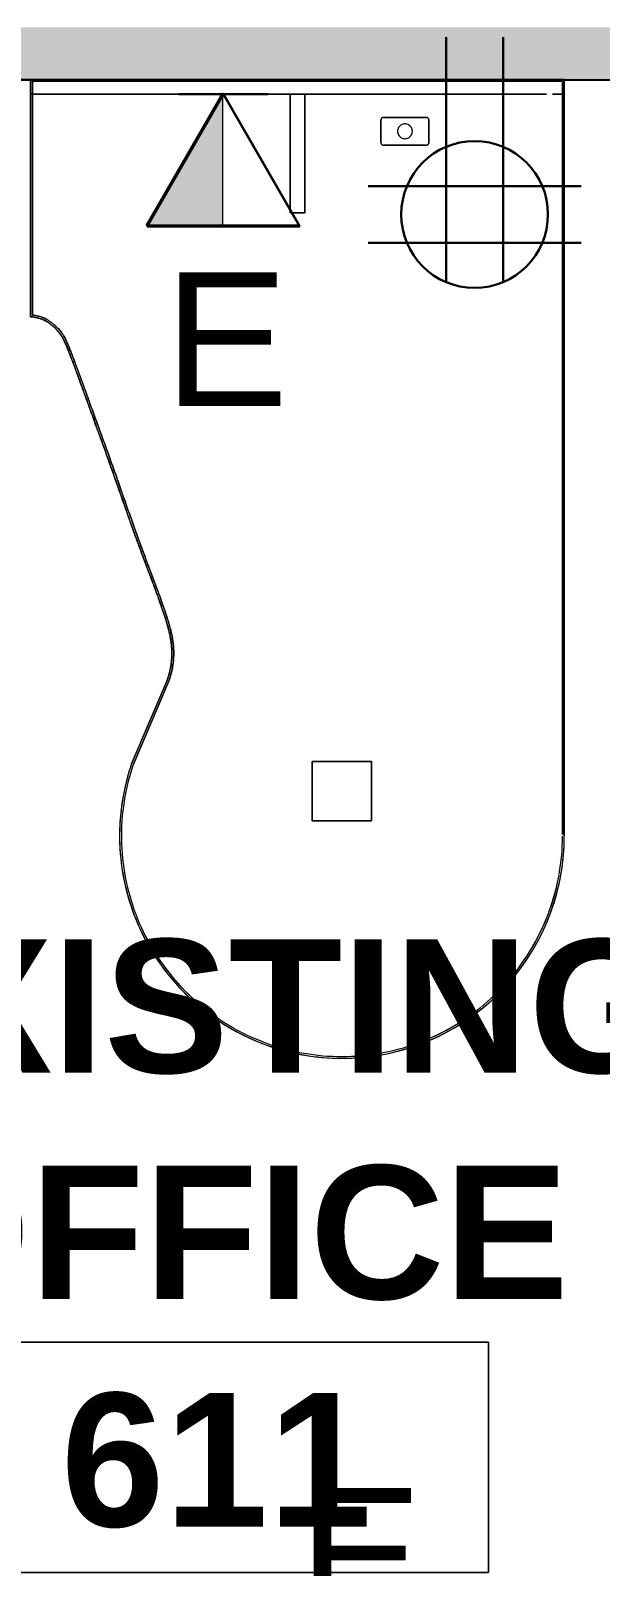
# Model space of a CAD drawing. Header units: inches. Extents: x 385 to 2249, y -1773 to -36.
# Drawn here: x 468.2 to 506.6, y -556.9 to -453.4 of the extents above; entities that cross this region are included whole.
import ezdxf

# ---------------------------------------------------------------- set-up
doc = ezdxf.new("R2010")
doc.units = ezdxf.units.IN
doc.header["$MEASUREMENT"] = 0
for name, color, linetype, lineweight in [('A-ANNO-NOTE', 131, 'Continuous', 30), ('A-AREA-IDEN', 2, 'Continuous', 9), ('A-DETL-THIN', 151, 'Continuous', 9), ('A-WALL-PATT', 111, 'Continuous', 13), ('I-FURN', 30, 'Continuous', 9), ('I-FURN-PNLS', 30, 'Continuous', 9), ('I-WALL', 2, 'Continuous', 13)]:
    doc.layers.add(name, color=color, linetype=linetype, lineweight=lineweight)
doc.styles.add('Swis721 Lt BT', font='swissl.ttf', dxfattribs={"height": 9})
doc.styles.add('Swis721 Lt BT_B', font='', dxfattribs={"height": 9})
doc.styles.get('Swis721 Lt BT_B').set_extended_font_data('Swis721 Lt BT', bold=True)

# ---------------------------------------------------------------- blocks, each defined once
blk = doc.blocks.new('Zira Wksta 11 - Type 2-5323181-Level 6 POWER _ SIGNAL')
at = {"layer": 'I-FURN'}
for p, q in [((-46, 17), (-50, 17)), ((-50, 17), (-50, 13)), ((-50, 13), (-50, 17)), ((-50, 17), (-46, 17)), ((-46, 13), (-46, 17)), ((-46, 17), (-46, 13)), ((-49.98, 13), (-46, 13)), ((-46, 13), (-49.98, 13)), ((-4.44, 12.19), (-4.44, 9.31)), ((-4.44, 9.31), (-4.44, 12.19)), ((-2.75, 12.38), (-4.25, 12.38)), ((-4.25, 12.38), (-2.75, 12.38)), ((-2.56, 9.31), (-2.56, 12.19)), ((-2.56, 12.19), (-2.56, 9.31)), ((-4.25, 9.13), (-2.75, 9.13)), ((-2.75, 9.13), (-4.25, 9.13))]:
    blk.add_line(p, q, dxfattribs=at)
for centre, radius, start, end in [((-4.25, 12.19), 0.188, 90, 180), ((-4.25, 12.19), 0.188, 165, 180), ((-4.25, 12.19), 0.188, 150, 165), ((-4.25, 12.19), 0.187, 135, 150), ((-4.25, 12.19), 0.187, 120, 135), ((-4.25, 12.19), 0.188, 105, 120), ((-4.25, 12.19), 0.187, 90, 105), ((-2.75, 12.19), 0.187, 0, 90), ((-2.75, 12.19), 0.187, 15, 90), ((-2.75, 12.19), 0.188, 0, 15), ((-3.5, 10.75), 0.5, 90, 270), ((-3.5, 10.75), 0.5, 150, 180), ((-3.5, 10.75), 0.5, 180, 195), ((-3.5, 10.75), 0.5, 195, 210), ((-3.5, 10.75), 0.5, 120, 150), ((-3.5, 10.75), 0.5, 210, 225), ((-3.5, 10.75), 0.5, 225, 240), ((-3.5, 10.75), 0.5, 105, 120), ((-3.5, 10.75), 0.5, 90, 105), ((-3.5, 10.75), 0.5, 270, 90), ((-3.5, 10.75), 0.5, 75, 90), ((-3.5, 10.75), 0.5, 60, 75), ((-3.5, 10.75), 0.5, 45, 60), ((-3.5, 10.75), 0.5, 300, 315), ((-3.5, 10.75), 0.5, 30, 45), ((-3.5, 10.75), 0.5, 315, 330), ((-3.5, 10.75), 0.5, 15, 30), ((-3.5, 10.75), 0.5, 330, 345), ((-3.5, 10.75), 0.5, 360, 15), ((-3.5, 10.75), 0.5, 345, 360), ((-3.5, 10.75), 0.5, 240, 255), ((-3.5, 10.75), 0.5, 255, 270), ((-3.5, 10.75), 0.5, 270, 300), ((-4.25, 9.31), 0.188, 180, 270), ((-4.25, 9.31), 0.187, 180, 195), ((-4.25, 9.31), 0.188, 195, 270), ((-2.75, 9.31), 0.187, 270, 0), ((-2.75, 9.31), 0.188, 270, 330), ((-2.75, 9.31), 0.188, 330, 345), ((-2.75, 9.31), 0.187, 345, 0)]:
    blk.add_arc(centre, radius, start, end, dxfattribs=at)
at = {"layer": 'I-FURN-PNLS'}
for p, q in [((0, 36), (0, 72)), ((0, 72), (0, 36)), ((0, 72), (0, 36)), ((0, 59.2), (0, 36)), ((0, 36), (0, 59.2)), ((0, 36), (-16, 36)), ((-16, 36), (0, 36)), ((0, 36), (-16, 36)), ((0, 36), (-16, 36)), ((0, 36), (-16, 36)), ((-16, 36), (0, 36)), ((-0.12, 35.87), (-15.89, 35.87)), ((-15.89, 35.87), (-0.12, 35.87)), ((-15, 36), (0, 36)), ((-1, 36), (-15, 36)), ((0, 36), (-1, 36)), ((0, 36), (-1, 36)), ((-1, 36), (-1, 35.95)), ((-1, 35.95), (-1, 36)), ((-1, 36), (0, 36)), ((-1, 35.88), (-1, 1.19)), ((-1, 18.5), (-1, 35.88)), ((-0.12, 0.24), (-0.12, 35.87)), ((-0.12, 35.87), (-0.12, 0.24)), ((0, 0), (0, 36)), ((0, 36), (0, 0)), ((0, 0), (0, 36)), ((0, 36), (0, 0)), ((-40.62, 26.69), (-46.16, 29.06)), ((-46.16, 29.06), (-40.62, 26.69)), ((-40.57, 26.81), (-46.14, 29.19)), ((-40.57, 26.81), (-46.14, 29.19)), ((-46.14, 29.19), (-40.57, 26.81)), ((-29.12, 29.53), (-29.12, 29.53)), ((-1, 18.5), (-9, 18.5)), ((-9, 18.5), (-9, 17.5)), ((-9, 17.5), (-9, 18.5)), ((-9, 18.5), (-1, 18.5)), ((-1, 17.5), (-1, 18.5)), ((-1, 18.5), (-1, 17.5)), ((-1, 17.5), (-1, 18.5)), ((-9, 17.5), (-1, 17.5)), ((-1, 17.5), (-9, 17.5)), ((-1, 1.19), (-1, 17.5)), ((-51, 0), (0, 0)), ((-51, 0), (0, 0)), ((0, 0), (-51, 0)), ((-50.92, 0.12), (-0.16, 0.12)), ((-0.16, 0.12), (-50.92, 0.12)), ((-1, 0.8), (-1, 0.12)), ((-1, 0.12), (-1, 0.8)), ((-1, 0.12), (-1, 0)), ((-1, 0), (-1, 0.12)), ((-1, 0), (0, 0)), ((0, 0), (-1, 0)), ((-0.12, 0.12), (-0.12, 0.24)), ((-0.12, 0.24), (-0.12, 0.12))]:
    blk.add_line(p, q, dxfattribs=at)
for radius, start, end in [(15, 71.1013, 180), (15, 71.1013, 180), (15, 110.7008, 120.6007), (15, 100.801, 110.7008), (14.88, 100.8469, 110.7123), (14.88, 100.8469, 110.7123), (15, 90.9011, 100.801), (14.88, 90.9158, 100.8141), (14.88, 90.9158, 100.8141), (15, 81.0012, 90.9011), (14.88, 81.0176, 90.9048), (14.88, 81.0176, 90.9048), (14.88, 71.1193, 80.9627), (14.88, 71.1193, 80.9627), (15, 71.1013, 81.0012), (14.88, 110.8366, 120.6105), (14.88, 110.8366, 120.6105), (15, 120.6007, 130.5006), (14.88, 120.8388, 130.7974), (14.88, 120.8388, 130.5088), (15, 130.5006, 140.4005), (14.88, 130.8643, 140.8412), (14.88, 130.8643, 140.407), (14.88, 130.5088, 130.7974), (15, 140.4005, 170.1001), (14.88, 140.9337, 150.3053), (14.88, 140.9337, 150.3053), (14.88, 140.407, 140.8412), (14.88, 151.0934, 160.2035), (14.88, 151.0934, 160.2035), (14.88, 150.3053, 150.9467), (14.88, 150.3053, 150.9467), (14.88, 160.2035, 170.1018), (14.88, 160.2035, 170.1018), (15, 170.1001, 180), (14.88, 170.1018, 180), (14.88, 170.1018, 180), (15, 180, 270), (15, 180, 190), (15, 180, 190), (14.88, 180, 200), (14.88, 180, 200), (15, 190, 200), (15, 190, 210), (15, 200, 210), (14.88, 200, 219.0074), (14.88, 200, 210), (15, 210, 220), (15, 210, 220), (14.88, 210, 219.0074), (14.88, 219.2051, 220), (14.88, 219.2051, 220), (15, 220, 230), (15, 220, 230), (14.88, 220, 229.3523), (14.88, 220, 229.3523), (14.88, 229.4656, 239.5584), (14.88, 229.4656, 239.5584), (15, 230, 250), (15, 230, 250), (14.88, 239.6354, 249.7026), (14.88, 239.6354, 240), (14.88, 240, 249.7026), (14.88, 249.7614, 259.815), (14.88, 249.7614, 250), (15, 250, 260), (15, 250, 260), (14.88, 250, 259.815), (15, 260, 270), (15, 260, 270), (14.88, 260, 269.9102), (14.88, 260, 269.9102)]:
    blk.add_arc((-51, 15), radius, start, end, dxfattribs=at)
for points, knots in [([(-16, 36), (-16.01, 35.85), (-16.05, 35.63), (-16.11, 35.4), (-16.15, 35.28), (-16.19, 35.19), (-16.23, 35.1), (-16.29, 34.98), (-16.37, 34.85), (-16.46, 34.72), (-16.52, 34.64), (-16.56, 34.59), (-16.59, 34.55), (-16.63, 34.5), (-16.7, 34.42), (-16.79, 34.32), (-16.88, 34.24), (-16.95, 34.18), (-17, 34.13), (-17.05, 34.09), (-17.12, 34.03), (-17.21, 33.97), (-17.31, 33.9), (-17.4, 33.85), (-17.47, 33.81), (-17.55, 33.77), (-17.64, 33.73), (-17.75, 33.68), (-17.87, 33.62), (-17.99, 33.57), (-18.11, 33.52), (-18.23, 33.48), (-18.49, 33.38), (-18.9, 33.22), (-19.48, 33), (-20.1, 32.77), (-20.76, 32.53), (-21.44, 32.28), (-22.14, 32.03), (-22.85, 31.77), (-23.58, 31.5), (-24.31, 31.24), (-25.3, 30.88), (-26.29, 30.53), (-27.26, 30.18), (-27.98, 29.93), (-28.69, 29.68), (-29.38, 29.44), (-30.06, 29.2), (-30.72, 28.96), (-31.37, 28.72), (-31.99, 28.49), (-32.6, 28.27), (-33.2, 28.04), (-33.81, 27.81), (-34.44, 27.57), (-35, 27.37), (-35.48, 27.2), (-35.79, 27.1), (-36.04, 27.01), (-36.24, 26.94), (-36.44, 26.88), (-36.65, 26.82), (-36.85, 26.76), (-37.07, 26.7), (-37.29, 26.64), (-37.51, 26.59), (-37.74, 26.55), (-37.97, 26.52), (-38.21, 26.49), (-38.45, 26.48), (-38.7, 26.47), (-39.04, 26.48), (-39.47, 26.52), (-40.01, 26.63), (-40.38, 26.74), (-40.57, 26.81)], [0, 0, 0, 0, 0.013514, 0.02027, 0.023649, 0.027027, 0.030405, 0.033784, 0.040541, 0.047297, 0.050676, 0.052365, 0.054054, 0.057432, 0.060811, 0.067568, 0.074324, 0.077703, 0.081081, 0.084459, 0.087838, 0.094595, 0.101351, 0.108108, 0.111486, 0.114865, 0.121622, 0.128378, 0.135135, 0.141892, 0.148649, 0.155405, 0.162162, 0.189189, 0.216216, 0.243243, 0.27027, 0.297297, 0.324324, 0.351351, 0.378378, 0.405405, 0.432432, 0.486486, 0.513514, 0.540541, 0.567568, 0.594595, 0.621622, 0.648649, 0.675676, 0.702703, 0.72973, 0.756757, 0.783784, 0.810811, 0.837838, 0.851351, 0.864865, 0.871622, 0.878378, 0.885135, 0.891892, 0.898649, 0.905405, 0.912162, 0.918919, 0.925676, 0.932432, 0.939189, 0.945946, 0.952703, 0.959459, 0.972973, 0.986486, 1, 1, 1, 1]), ([(-16.68, 34.44), (-16.67, 34.45), (-16.65, 34.48), (-16.61, 34.53), (-16.57, 34.58), (-16.54, 34.62), (-16.5, 34.67), (-16.44, 34.75), (-16.36, 34.87), (-16.27, 35.01), (-16.22, 35.12), (-16.18, 35.21), (-16.15, 35.3), (-16.11, 35.42), (-16.05, 35.64), (-16.01, 35.85), (-16, 36)], [-0.06054761, -0.06054761, -0.06054761, -0.06054761, -0.05921053, -0.05592105, -0.05263158, -0.05098684, -0.04934211, -0.04605263, -0.03947368, -0.03289474, -0.02960526, -0.02631579, -0.02302632, -0.01973684, -0.01315789, 0, 0, 0, 0]), ([(-16.2, 35.17), (-16.19, 35.17), (-16.18, 35.21), (-16.14, 35.32), (-16.06, 35.58), (-16.02, 35.83), (-16, 36)], [-0.02784085, -0.02784085, -0.02784085, -0.02784085, -0.02734644, -0.02343981, -0.01562654, 0, 0, 0, 0]), ([(-16.09, 35.11), (-16.08, 35.11), (-16.06, 35.16), (-16.02, 35.28), (-15.94, 35.52), (-15.91, 35.74), (-15.89, 35.88)], [-0.02817516, -0.02817516, -0.02817516, -0.02817516, -0.02734644, -0.02343981, -0.01562654, -0.00333187, -0.00333187, -0.00333187, -0.00333187]), ([(-15.89, 35.87), (-15.9, 35.74), (-15.94, 35.52), (-16.02, 35.28), (-16.06, 35.16), (-16.08, 35.11), (-16.09, 35.11)], [0.00332304, 0.00332304, 0.00332304, 0.00332304, 0.01562654, 0.02343981, 0.02734644, 0.02817516, 0.02817516, 0.02817516, 0.02817516]), ([(-17.69, 33.7), (-17.65, 33.72), (-17.56, 33.76), (-17.44, 33.82), (-17.32, 33.9), (-17.19, 33.98), (-17.09, 34.05), (-17.01, 34.12), (-16.93, 34.19), (-16.84, 34.27), (-16.77, 34.34), (-16.74, 34.38)], [-0.12456702, -0.12456702, -0.12456702, -0.12456702, -0.11719904, -0.10938577, -0.1015725, -0.09375923, -0.08594596, -0.08203933, -0.07813269, -0.07031942, -0.06436475, -0.06436475, -0.06436475, -0.06436475]), ([(-17.69, 33.7), (-17.65, 33.72), (-17.58, 33.75), (-17.5, 33.8), (-17.43, 33.83), (-17.36, 33.87), (-17.27, 33.93), (-17.17, 34), (-17.08, 34.06), (-17.02, 34.11), (-16.95, 34.17), (-16.86, 34.25), (-16.79, 34.33), (-16.75, 34.37), (-16.74, 34.38)], [-0.12456461, -0.12456461, -0.12456461, -0.12456461, -0.11842105, -0.11184211, -0.10855263, -0.10526316, -0.09868421, -0.09210526, -0.08552632, -0.08223684, -0.07894737, -0.07236842, -0.06578947, -0.06434993, -0.06434993, -0.06434993, -0.06434993]), ([(-16.19, 34.9), (-16.21, 34.87), (-16.27, 34.78), (-16.35, 34.66), (-16.43, 34.55), (-16.49, 34.47), (-16.56, 34.39), (-16.64, 34.3), (-16.74, 34.19), (-16.85, 34.09), (-16.93, 34.02), (-17.02, 33.95), (-17.11, 33.88), (-17.19, 33.83), (-17.22, 33.81)], [0.03584002, 0.03584002, 0.03584002, 0.03584002, 0.03906635, 0.04687962, 0.05078625, 0.05469289, 0.05859952, 0.06250615, 0.07031942, 0.07813269, 0.08203933, 0.08594596, 0.09375923, 0.09993766, 0.09993766, 0.09993766, 0.09993766]), ([(-17.22, 33.81), (-17.19, 33.83), (-17.11, 33.88), (-17.02, 33.95), (-16.93, 34.02), (-16.85, 34.09), (-16.76, 34.18), (-16.69, 34.24), (-16.67, 34.27)], [-0.09993766, -0.09993766, -0.09993766, -0.09993766, -0.09375923, -0.08594596, -0.08203933, -0.07813269, -0.07031942, -0.0656215, -0.0656215, -0.0656215, -0.0656215]), ([(-16.68, 34.44), (-16.65, 34.48), (-16.6, 34.54), (-16.53, 34.63), (-16.45, 34.74), (-16.36, 34.86), (-16.3, 34.96), (-16.28, 35)], [-0.06048085, -0.06048085, -0.06048085, -0.06048085, -0.05469289, -0.05078625, -0.04687962, -0.03906635, -0.03436187, -0.03436187, -0.03436187, -0.03436187]), ([(-16.67, 34.27), (-16.65, 34.29), (-16.61, 34.33), (-16.56, 34.39), (-16.49, 34.47), (-16.43, 34.55), (-16.35, 34.66), (-16.27, 34.78), (-16.21, 34.87), (-16.19, 34.9)], [-0.0656215, -0.0656215, -0.0656215, -0.0656215, -0.06250615, -0.05859952, -0.05469289, -0.05078625, -0.04687962, -0.03906635, -0.03584002, -0.03584002, -0.03584002, -0.03584002]), ([(-16.09, 35.11), (-16.1, 35.08), (-16.13, 35.01), (-16.17, 34.94), (-16.19, 34.9)], [0.028175164, 0.028175164, 0.028175164, 0.028175164, 0.031253077, 0.035840023, 0.035840023, 0.035840023, 0.035840023]), ([(-16.19, 34.9), (-16.17, 34.94), (-16.13, 35.01), (-16.1, 35.08), (-16.09, 35.11)], [-0.035840023, -0.035840023, -0.035840023, -0.035840023, -0.031253077, -0.028175164, -0.028175164, -0.028175164, -0.028175164]), ([(-17.25, 33.79), (-17.29, 33.77), (-17.38, 33.71), (-17.51, 33.65), (-17.62, 33.6), (-17.71, 33.56), (-17.8, 33.52), (-17.92, 33.47), (-18.06, 33.41), (-18.25, 33.33), (-18.5, 33.24), (-18.93, 33.07), (-19.49, 32.86), (-20.22, 32.59), (-20.99, 32.31), (-21.53, 32.11), (-21.82, 32.01), (-21.83, 32)], [0.101749, 0.101749, 0.101749, 0.101749, 0.1093858, 0.117199, 0.1250123, 0.1289189, 0.1328256, 0.1406388, 0.1484521, 0.1562654, 0.1718919, 0.1875185, 0.2187715, 0.2500246, 0.2812777, 0.3125308, 0.3142903, 0.3142903, 0.3142903, 0.3142903]), ([(-21.83, 32.14), (-21.63, 32.21), (-21.21, 32.36), (-20.58, 32.59), (-19.95, 32.82), (-19.35, 33.04), (-18.89, 33.22), (-18.54, 33.35), (-18.39, 33.42), (-18.32, 33.44)], [-0.3125, -0.3125, -0.3125, -0.3125, -0.2894737, -0.2631579, -0.2368421, -0.2105263, -0.1842105, -0.1710526, -0.1597861, -0.1597861, -0.1597861, -0.1597861]), ([(-19.42, 33.02), (-19.23, 33.09), (-19.05, 33.16), (-18.87, 33.23), (-18.87, 33.23)], [-0.21342503, -0.21342503, -0.21342503, -0.21342503, -0.18751846, -0.1875, -0.1875, -0.1875, -0.1875]), ([(-18.88, 33.09), (-18.86, 33.1), (-18.73, 33.15), (-18.5, 33.24), (-18.25, 33.33), (-18.06, 33.41), (-17.92, 33.47), (-17.8, 33.52), (-17.73, 33.55), (-17.7, 33.56), (-17.69, 33.56)], [-0.19021843, -0.19021843, -0.19021843, -0.19021843, -0.18751846, -0.17189192, -0.15626539, -0.14845212, -0.14063885, -0.13282558, -0.12891894, -0.12791997, -0.12791997, -0.12791997, -0.12791997]), ([(-18.86, 33.23), (-18.76, 33.27), (-18.57, 33.34), (-18.4, 33.41), (-18.32, 33.44)], [-0.18737705, -0.18737705, -0.18737705, -0.18737705, -0.17189192, -0.16020038, -0.16020038, -0.16020038, -0.16020038]), ([(-18.3, 33.45), (-18.28, 33.46), (-18.22, 33.48), (-18.1, 33.53), (-17.96, 33.58), (-17.85, 33.63), (-17.76, 33.67), (-17.72, 33.69), (-17.7, 33.7)], [-0.15881843, -0.15881843, -0.15881843, -0.15881843, -0.15626539, -0.14845212, -0.14063885, -0.13282558, -0.12891894, -0.12501504, -0.12501504, -0.12501504, -0.12501504]), ([(-18.3, 33.45), (-18.29, 33.45), (-18.24, 33.47), (-18.16, 33.51), (-18.04, 33.55), (-17.94, 33.59), (-17.86, 33.63), (-17.81, 33.65), (-17.75, 33.68), (-17.71, 33.69), (-17.7, 33.7)], [-0.1588822, -0.1588822, -0.1588822, -0.1588822, -0.15789474, -0.15131579, -0.14473684, -0.13815789, -0.13486842, -0.13157895, -0.12828947, -0.125, -0.125, -0.125, -0.125]), ([(-17.69, 33.56), (-17.68, 33.57), (-17.62, 33.6), (-17.51, 33.65), (-17.38, 33.71), (-17.29, 33.77), (-17.25, 33.79)], [-0.12791997, -0.12791997, -0.12791997, -0.12791997, -0.12501231, -0.11719904, -0.10938577, -0.10174895, -0.10174895, -0.10174895, -0.10174895]), ([(-24.3, 31.24), (-24.21, 31.27), (-23.88, 31.39), (-23.31, 31.6), (-22.6, 31.86), (-22.13, 32.03), (-21.88, 32.12), (-21.86, 32.13)], [-0.404865, -0.404865, -0.404865, -0.404865, -0.39473684, -0.36842105, -0.34210526, -0.31578947, -0.31375596, -0.31375596, -0.31375596, -0.31375596]), ([(-21.83, 32), (-21.82, 32.01), (-21.53, 32.11), (-21.01, 32.3), (-20.52, 32.48), (-20.29, 32.57)], [-0.3142903, -0.3142903, -0.3142903, -0.3142903, -0.31253077, -0.28127769, -0.2525169, -0.2525169, -0.2525169, -0.2525169]), ([(-20.29, 32.57), (-20.27, 32.57), (-20, 32.67), (-19.51, 32.85), (-19.08, 33.02), (-18.88, 33.09)], [-0.2525169, -0.2525169, -0.2525169, -0.2525169, -0.25002462, -0.21877154, -0.19021843, -0.19021843, -0.19021843, -0.19021843]), ([(-20.27, 32.71), (-20.02, 32.8), (-19.74, 32.9), (-19.46, 33), (-19.42, 33.02)], [-0.25, -0.25, -0.25, -0.25, -0.21877154, -0.21342503, -0.21342503, -0.21342503, -0.21342503]), ([(-23.5, 31.4), (-24.05, 31.2), (-24.62, 30.99), (-25.18, 30.79), (-25.2, 30.78)], [0.37711383, 0.37711383, 0.37711383, 0.37711383, 0.43754308, 0.43941229, 0.43941229, 0.43941229, 0.43941229]), ([(-25.2, 30.78), (-25.18, 30.79), (-24.62, 30.99), (-24.05, 31.2), (-23.5, 31.4)], [-0.43941229, -0.43941229, -0.43941229, -0.43941229, -0.43754308, -0.37711383, -0.37711383, -0.37711383, -0.37711383]), ([(-25.19, 30.92), (-25.04, 30.97), (-24.74, 31.08), (-24.45, 31.19), (-24.3, 31.24)], [-0.4375, -0.4375, -0.4375, -0.4375, -0.42105263, -0.404865, -0.404865, -0.404865, -0.404865]), ([(-24.3, 31.24), (-24.03, 31.34), (-23.76, 31.44), (-23.49, 31.54), (-23.49, 31.54)], [-0.40477498, -0.40477498, -0.40477498, -0.40477498, -0.37503693, -0.375, -0.375, -0.375, -0.375]), ([(-21.85, 32), (-22.37, 31.81), (-22.92, 31.61), (-23.48, 31.4), (-23.5, 31.4)], [0.31481536, 0.31481536, 0.31481536, 0.31481536, 0.37503693, 0.37711383, 0.37711383, 0.37711383, 0.37711383]), ([(-23.5, 31.4), (-23.48, 31.4), (-22.92, 31.61), (-22.37, 31.81), (-21.85, 32)], [-0.37711383, -0.37711383, -0.37711383, -0.37711383, -0.37503693, -0.31481536, -0.31481536, -0.31481536, -0.31481536]), ([(-29.38, 29.44), (-29.24, 29.48), (-28.66, 29.69), (-27.84, 29.98), (-26.9, 30.31), (-26.09, 30.6), (-25.52, 30.8), (-25.19, 30.92)], [-0.5944941, -0.5944941, -0.5944941, -0.5944941, -0.5789474, -0.5263158, -0.5, -0.4736842, -0.4375, -0.4375, -0.4375, -0.4375]), ([(-28.55, 29.6), (-28.54, 29.6), (-27.98, 29.8), (-26.88, 30.18), (-25.76, 30.58), (-25.2, 30.78)], [-0.5640092, -0.5640092, -0.5640092, -0.5640092, -0.5625554, -0.5000492, -0.4394123, -0.4394123, -0.4394123, -0.4394123]), ([(-26.9, 30.18), (-27.45, 29.98), (-28, 29.79), (-28.54, 29.6), (-28.55, 29.6)], [0.50171075, 0.50171075, 0.50171075, 0.50171075, 0.56255539, 0.56400922, 0.56400922, 0.56400922, 0.56400922]), ([(-27.86, 29.97), (-27.54, 30.08), (-27.22, 30.2), (-26.9, 30.31), (-26.89, 30.31)], [-0.53592805, -0.53592805, -0.53592805, -0.53592805, -0.50004924, -0.5, -0.5, -0.5, -0.5]), ([(-25.2, 30.78), (-25.76, 30.58), (-26.32, 30.38), (-26.88, 30.18), (-26.9, 30.18)], [0.43941229, 0.43941229, 0.43941229, 0.43941229, 0.50004924, 0.50171075, 0.50171075, 0.50171075, 0.50171075]), ([(-26.11, 30.59), (-25.81, 30.7), (-25.5, 30.81), (-25.19, 30.92), (-25.19, 30.92)], [-0.47120689, -0.47120689, -0.47120689, -0.47120689, -0.43754308, -0.4375, -0.4375, -0.4375, -0.4375]), ([(-30.13, 29.04), (-30.64, 28.86), (-31.38, 28.59), (-32.31, 28.24), (-33.23, 27.89), (-34.18, 27.53), (-35.09, 27.2), (-35.66, 27.01), (-36.03, 26.88), (-36.33, 26.78), (-36.57, 26.71), (-36.82, 26.64), (-37.07, 26.57), (-37.33, 26.5), (-37.59, 26.45), (-37.86, 26.41), (-38.14, 26.37), (-38.43, 26.35), (-38.72, 26.35), (-39.02, 26.35), (-39.43, 26.39), (-39.96, 26.48), (-40.39, 26.61), (-40.62, 26.69)], [0.6263077, 0.6263077, 0.6263077, 0.6263077, 0.6875677, 0.7188208, 0.7500739, 0.81258, 0.8438331, 0.8594596, 0.8750862, 0.8828994, 0.8907127, 0.898526, 0.9063392, 0.9141525, 0.9219658, 0.929779, 0.9375923, 0.9454056, 0.9532189, 0.9610321, 0.9688454, 0.9844719, 1.0000985, 1.0000985, 1.0000985, 1.0000985]), ([(-31.62, 28.5), (-31.61, 28.5), (-31.14, 28.68), (-30.64, 28.86), (-30.13, 29.04)], [-0.68860615, -0.68860615, -0.68860615, -0.68860615, -0.6875677, -0.62630768, -0.62630768, -0.62630768, -0.62630768]), ([(-30.91, 28.89), (-30.71, 28.96), (-30.45, 29.05), (-30.2, 29.15), (-30.14, 29.17)], [-0.65633615, -0.65633615, -0.65633615, -0.65633615, -0.63157895, -0.625, -0.625, -0.625, -0.625]), ([(-30.64, 28.99), (-30.48, 29.05), (-30.31, 29.11), (-30.14, 29.17), (-30.14, 29.17)], [-0.64534037, -0.64534037, -0.64534037, -0.64534037, -0.62506154, -0.625, -0.625, -0.625, -0.625]), ([(-28.55, 29.6), (-29.08, 29.41), (-29.61, 29.22), (-30.12, 29.04), (-30.13, 29.04)], [0.56400922, 0.56400922, 0.56400922, 0.56400922, 0.62506154, 0.62630768, 0.62630768, 0.62630768, 0.62630768]), ([(-30.13, 29.04), (-30.12, 29.04), (-29.61, 29.22), (-29.08, 29.41), (-28.55, 29.6)], [-0.62630768, -0.62630768, -0.62630768, -0.62630768, -0.62506154, -0.56400922, -0.56400922, -0.56400922, -0.56400922]), ([(-30.02, 29.21), (-29.9, 29.25), (-29.71, 29.32), (-29.52, 29.39), (-29.46, 29.41)], [-0.62026955, -0.62026955, -0.62026955, -0.62026955, -0.60526316, -0.59780568, -0.59780568, -0.59780568, -0.59780568]), ([(-29.37, 29.44), (-29.1, 29.53), (-28.83, 29.63), (-28.55, 29.73), (-28.55, 29.73)], [-0.59437892, -0.59437892, -0.59437892, -0.59437892, -0.56255539, -0.5625, -0.5625, -0.5625, -0.5625]), ([(-34.46, 27.43), (-34.46, 27.43), (-33.95, 27.62), (-33.48, 27.79), (-33.02, 27.97)], [-0.81320308, -0.81320308, -0.81320308, -0.81320308, -0.81258001, -0.75090461, -0.75090461, -0.75090461, -0.75090461]), ([(-33.51, 27.92), (-33.45, 27.94), (-33.2, 28.04), (-32.77, 28.2), (-32.4, 28.34), (-32.22, 28.41)], [-0.77050119, -0.77050119, -0.77050119, -0.77050119, -0.76315789, -0.73684211, -0.71304302, -0.71304302, -0.71304302, -0.71304302]), ([(-33.47, 27.93), (-33.33, 27.99), (-33.19, 28.04), (-33.05, 28.09), (-33.05, 28.09)], [-0.76865984, -0.76865984, -0.76865984, -0.76865984, -0.75007385, -0.75, -0.75, -0.75, -0.75]), ([(-33.04, 28.09), (-32.81, 28.18), (-32.54, 28.29), (-32.26, 28.39), (-32.22, 28.41)], [-0.74987848, -0.74987848, -0.74987848, -0.74987848, -0.71882078, -0.7128885, -0.7128885, -0.7128885, -0.7128885]), ([(-33.02, 27.97), (-33.02, 27.97), (-32.78, 28.06), (-32.32, 28.24), (-31.85, 28.41), (-31.62, 28.5)], [-0.75090461, -0.75090461, -0.75090461, -0.75090461, -0.75007385, -0.71882078, -0.68860615, -0.68860615, -0.68860615, -0.68860615]), ([(-32.22, 28.41), (-32.03, 28.48), (-31.84, 28.55), (-31.64, 28.62), (-31.64, 28.62)], [-0.7128885, -0.7128885, -0.7128885, -0.7128885, -0.6875677, -0.6875, -0.6875, -0.6875, -0.6875]), ([(-32.22, 28.41), (-32.2, 28.41), (-32.01, 28.49), (-31.82, 28.56), (-31.64, 28.62)], [-0.71304302, -0.71304302, -0.71304302, -0.71304302, -0.71052632, -0.6875, -0.6875, -0.6875, -0.6875]), ([(-31.58, 28.65), (-31.57, 28.65), (-31.36, 28.73), (-31.14, 28.81), (-30.92, 28.89), (-30.91, 28.89)], [-0.68481379, -0.68481379, -0.68481379, -0.68481379, -0.68421053, -0.65789474, -0.65633615, -0.65633615, -0.65633615, -0.65633615]), ([(-36.99, 26.72), (-36.97, 26.72), (-36.89, 26.75), (-36.73, 26.79), (-36.53, 26.85), (-36.39, 26.89), (-36.32, 26.92), (-36.31, 26.92)], [-0.90283642, -0.90283642, -0.90283642, -0.90283642, -0.90131579, -0.89473684, -0.88815789, -0.88157895, -0.88074286, -0.88074286, -0.88074286, -0.88074286]), ([(-36.21, 26.95), (-36.19, 26.96), (-36.16, 26.97), (-36.14, 26.98), (-36.14, 26.98)], [-0.877300502, -0.877300502, -0.877300502, -0.877300502, -0.875086162, -0.875, -0.875, -0.875, -0.875]), ([(-36.14, 26.98), (-36.08, 27), (-36.01, 27.02), (-35.93, 27.05), (-35.92, 27.05)], [-0.875, -0.875, -0.875, -0.875, -0.868421053, -0.867432831, -0.867432831, -0.867432831, -0.867432831]), ([(-36.12, 26.85), (-36.11, 26.85), (-35.96, 26.91), (-35.66, 27.01), (-35.1, 27.2), (-34.71, 27.34), (-34.46, 27.43)], [-0.87550154, -0.87550154, -0.87550154, -0.87550154, -0.87508616, -0.85945962, -0.84383308, -0.81320308, -0.81320308, -0.81320308, -0.81320308]), ([(-35.92, 27.05), (-35.85, 27.08), (-35.63, 27.15), (-35.15, 27.32), (-34.77, 27.45), (-34.53, 27.54)], [-0.86742878, -0.86742878, -0.86742878, -0.86742878, -0.85945962, -0.84383308, -0.81438984, -0.81438984, -0.81438984, -0.81438984]), ([(-35.92, 27.05), (-35.87, 27.07), (-35.76, 27.11), (-35.53, 27.19), (-35.12, 27.33), (-34.77, 27.45), (-34.54, 27.53), (-34.53, 27.54)], [-0.86743283, -0.86743283, -0.86743283, -0.86743283, -0.86184211, -0.85526316, -0.84210526, -0.81578947, -0.81431678, -0.81431678, -0.81431678, -0.81431678]), ([(-34.53, 27.54), (-34.52, 27.54), (-34.5, 27.55), (-34.49, 27.55), (-34.49, 27.55)], [-0.814389844, -0.814389844, -0.814389844, -0.814389844, -0.812580007, -0.8125, -0.8125, -0.8125, -0.8125]), ([(-34.32, 27.62), (-34.19, 27.66), (-33.92, 27.77), (-33.65, 27.87), (-33.51, 27.92)], [-0.80530142, -0.80530142, -0.80530142, -0.80530142, -0.78947368, -0.77050119, -0.77050119, -0.77050119, -0.77050119]), ([(-40.62, 26.69), (-40.39, 26.61), (-39.96, 26.48), (-39.43, 26.39), (-39.02, 26.35), (-38.72, 26.35), (-38.43, 26.35), (-38.24, 26.36), (-38.15, 26.37)], [-1.00009847, -1.00009847, -1.00009847, -1.00009847, -0.98447193, -0.96884539, -0.96103212, -0.95321885, -0.94540559, -0.93780001, -0.93780001, -0.93780001, -0.93780001]), ([(-40.57, 26.81), (-40.35, 26.73), (-40.01, 26.63), (-39.69, 26.56), (-39.57, 26.54)], [-1, -1, -1, -1, -0.98447193, -0.97537167, -0.97537167, -0.97537167, -0.97537167]), ([(-40.57, 26.81), (-40.39, 26.74), (-40.02, 26.63), (-39.58, 26.54), (-39.31, 26.5), (-39.22, 26.5)], [-1, -1, -1, -1, -0.98684211, -0.97368421, -0.96652412, -0.96652412, -0.96652412, -0.96652412]), ([(-39.47, 26.53), (-39.41, 26.52), (-39.34, 26.51), (-39.26, 26.5), (-39.24, 26.5)], [-0.97285272, -0.97285272, -0.97285272, -0.97285272, -0.968845393, -0.966988791, -0.966988791, -0.966988791, -0.966988791]), ([(-39.24, 26.5), (-39.06, 26.48), (-38.81, 26.47), (-38.57, 26.47), (-38.5, 26.48)], [-0.96698879, -0.96698879, -0.96698879, -0.96698879, -0.95321885, -0.94719211, -0.94719211, -0.94719211, -0.94719211]), ([(-39.22, 26.5), (-39.14, 26.49), (-38.98, 26.48), (-38.75, 26.47), (-38.59, 26.47), (-38.51, 26.48)], [-0.96652412, -0.96652412, -0.96652412, -0.96652412, -0.96052632, -0.95394737, -0.94758081, -0.94758081, -0.94758081, -0.94758081]), ([(-38.51, 26.48), (-38.51, 26.48), (-38.43, 26.48), (-38.27, 26.49), (-38.04, 26.51), (-37.89, 26.53), (-37.82, 26.54)], [-0.94758081, -0.94758081, -0.94758081, -0.94758081, -0.94736842, -0.94078947, -0.93421053, -0.92796217, -0.92796217, -0.92796217, -0.92796217]), ([(-38.5, 26.48), (-38.48, 26.48), (-38.36, 26.48), (-38.24, 26.49), (-38.15, 26.5), (-38.15, 26.5)], [-0.947192107, -0.947192107, -0.947192107, -0.947192107, -0.945405585, -0.937592316, -0.9375, -0.9375, -0.9375, -0.9375]), ([(-38.15, 26.37), (-38.15, 26.37), (-38.05, 26.38), (-37.86, 26.41), (-37.59, 26.45), (-37.33, 26.5), (-37.07, 26.57), (-36.82, 26.64), (-36.57, 26.71), (-36.34, 26.78), (-36.19, 26.83), (-36.12, 26.85)], [-0.93780001, -0.93780001, -0.93780001, -0.93780001, -0.93759232, -0.92977905, -0.92196578, -0.91415251, -0.90633924, -0.89852597, -0.8907127, -0.88289943, -0.87550154, -0.87550154, -0.87550154, -0.87550154]), ([(-38.15, 26.5), (-38.06, 26.51), (-37.93, 26.53), (-37.81, 26.54), (-37.77, 26.55)], [-0.93740934, -0.93740934, -0.93740934, -0.93740934, -0.92977905, -0.92648957, -0.92648957, -0.92648957, -0.92648957]), ([(-37.82, 26.54), (-37.81, 26.54), (-37.74, 26.56), (-37.58, 26.58), (-37.43, 26.61), (-37.35, 26.63), (-37.34, 26.63)], [-0.92796217, -0.92796217, -0.92796217, -0.92796217, -0.92763158, -0.92105263, -0.91447368, -0.91367108, -0.91367108, -0.91367108, -0.91367108]), ([(-37.77, 26.55), (-37.72, 26.56), (-37.6, 26.58), (-37.49, 26.6), (-37.42, 26.61)], [-0.92648957, -0.92648957, -0.92648957, -0.92648957, -0.92196578, -0.91622864, -0.91622864, -0.91622864, -0.91622864]), ([(-37.42, 26.61), (-37.4, 26.62), (-37.33, 26.63), (-37.26, 26.65), (-37.22, 26.66)], [-0.916228637, -0.916228637, -0.916228637, -0.916228637, -0.914152508, -0.909962057, -0.909962057, -0.909962057, -0.909962057]), ([(-37.23, 26.66), (-37.2, 26.66), (-37.12, 26.68), (-37.04, 26.71), (-36.99, 26.72)], [-0.910357206, -0.910357206, -0.910357206, -0.910357206, -0.907894737, -0.90283642, -0.90283642, -0.90283642, -0.90283642]), ([(-37.22, 26.66), (-37.18, 26.67), (-37.05, 26.7), (-36.91, 26.74), (-36.8, 26.77), (-36.77, 26.78)], [-0.90996206, -0.90996206, -0.90996206, -0.90996206, -0.90633924, -0.89852597, -0.89604125, -0.89604125, -0.89604125, -0.89604125]), ([(-36.77, 26.78), (-36.72, 26.79), (-36.58, 26.83), (-36.44, 26.88), (-36.35, 26.91), (-36.34, 26.91)], [-0.89604125, -0.89604125, -0.89604125, -0.89604125, -0.8907127, -0.88289943, -0.88162253, -0.88162253, -0.88162253, -0.88162253])]:
    blk.add_open_spline(points, degree=3, knots=knots, dxfattribs=at)
for points in [[(-16.71, 34.41), (-16.7, 34.42), (-16.69, 34.43), (-16.68, 34.44)], [(-16.28, 35), (-16.27, 35.02), (-16.25, 35.05), (-16.24, 35.08)], [(-16.23, 35.1), (-16.22, 35.12), (-16.21, 35.14), (-16.2, 35.17)], [(-23.49, 31.54), (-22.93, 31.74), (-22.39, 31.93), (-21.86, 32.13)], [(-21.83, 32.14), (-21.49, 32.26), (-21.16, 32.38), (-20.83, 32.5)], [(-20.83, 32.5), (-20.64, 32.57), (-20.45, 32.64), (-20.27, 32.71)], [(-25.19, 30.92), (-24.89, 31.03), (-24.59, 31.13), (-24.3, 31.24)], [(-26.89, 30.31), (-26.63, 30.4), (-26.37, 30.5), (-26.11, 30.59)], [(-30.14, 29.17), (-30.1, 29.18), (-30.06, 29.19), (-30.02, 29.21)], [(-30.14, 29.17), (-30.1, 29.18), (-30.06, 29.19), (-30.02, 29.21)], [(-30.02, 29.21), (-29.84, 29.28), (-29.65, 29.34), (-29.46, 29.41)], [(-29.46, 29.41), (-29.43, 29.42), (-29.4, 29.43), (-29.37, 29.44)], [(-29.46, 29.41), (-29.43, 29.42), (-29.4, 29.43), (-29.38, 29.44)], [(-28.55, 29.73), (-28.51, 29.74), (-28.47, 29.76), (-28.43, 29.77)], [(-28.43, 29.77), (-28.24, 29.84), (-28.05, 29.91), (-27.86, 29.97)], [(-31.64, 28.63), (-31.61, 28.63), (-31.59, 28.64), (-31.57, 28.65)], [(-31.64, 28.62), (-31.62, 28.63), (-31.6, 28.64), (-31.58, 28.65)], [(-31.57, 28.65), (-31.35, 28.73), (-31.13, 28.81), (-30.9, 28.89)], [(-30.9, 28.89), (-30.82, 28.92), (-30.73, 28.96), (-30.64, 28.99)], [(-36.34, 26.91), (-36.29, 26.93), (-36.25, 26.94), (-36.21, 26.95)], [(-36.31, 26.92), (-36.25, 26.94), (-36.2, 26.96), (-36.14, 26.98)], [(-36.12, 26.98), (-36.05, 27.01), (-35.99, 27.03), (-35.92, 27.05)], [(-34.53, 27.54), (-34.46, 27.56), (-34.39, 27.59), (-34.32, 27.62)], [(-34.48, 27.56), (-34.42, 27.58), (-34.36, 27.6), (-34.31, 27.62)], [(-34.31, 27.62), (-34.03, 27.72), (-33.76, 27.82), (-33.5, 27.92)], [(-39.57, 26.54), (-39.54, 26.54), (-39.5, 26.53), (-39.47, 26.53)], [(-37.34, 26.63), (-37.3, 26.64), (-37.27, 26.65), (-37.23, 26.66)]]:
    blk.add_open_spline(points, degree=3, dxfattribs=at)
blk = doc.blocks.new('Room Tag - Room Name and Number-3379422-Level 6 POWER _ SIGNAL')
at = {"layer": 'A-AREA-IDEN'}
for p, q in [((-0.1881, -0.1636), (-0.1881, -0.0018)), ((-0.1881, -0.0018), (0.1869, -0.0018)), ((0.1869, -0.0018), (-0.1881, -0.0018)), ((-0.1881, -0.0018), (-0.1881, -0.1636)), ((0.1869, -0.0018), (0.1869, -0.1636)), ((0.1869, -0.1636), (0.1869, -0.0018)), ((0.1869, -0.1636), (-0.1881, -0.1636)), ((-0.1881, -0.1636), (0.1869, -0.1636))]:
    blk.add_line(p, q, dxfattribs=at)

msp = doc.modelspace()

# ---------------------------------------------------------------- hatches: boundary and pattern name
at = {"layer": 'A-ANNO-NOTE', "lineweight": 9}
msp.add_hatch(color=256, dxfattribs=at).paths.add_polyline_path([(481.18, -466.5), (481.18, -457.57), (476.03, -466.5)], flags=0)
at = {"layer": 'A-WALL-PATT', "lineweight": 9}
msp.add_hatch(color=7, dxfattribs=at).paths.add_polyline_path([(535.22, -456.64), (558.93, -456.64), (558.93, -453.14), (415.97, -453.14), (415.97, -456.64), (527.7, -456.64)], flags=0)

# ---------------------------------------------------------------- linework, layer by layer
at = {"layer": 'A-ANNO-NOTE'}
for p, q in [((496.26, -453.79), (496.26, -470.32)), ((500.09, -453.79), (500.09, -470.32)), ((481.18, -457.57), (476.03, -466.5)), ((481.18, -457.57), (486.34, -466.5)), ((481.22, -457.64), (476.07, -466.57)), ((478.22, -457.64), (484.22, -457.64)), ((481.22, -457.64), (486.38, -466.57)), ((505.35, -463.84), (491, -463.84)), ((486.34, -466.5), (476.03, -466.5)), ((486.38, -466.57), (476.07, -466.57)), ((505.35, -467.67), (491, -467.67))]:
    msp.add_line(p, q, dxfattribs=at)
at = {"layer": 'A-ANNO-NOTE', "lineweight": 9}
for p, q in [((481.18, -457.57), (476.03, -466.5)), ((481.18, -466.5), (481.18, -457.57)), ((476.03, -466.5), (481.18, -466.5))]:
    msp.add_line(p, q, dxfattribs=at)
at = {"layer": 'A-ANNO-NOTE'}
msp.add_circle((498.17, -465.75), 4.95, dxfattribs=at)
at = {"layer": 'A-DETL-THIN'}
msp.add_line((562.43, -456.72), (392.47, -456.72), dxfattribs=at)
at = {"layer": 'I-WALL', "color": 8, "lineweight": 20}
msp.add_line((415.97, -456.64), (558.93, -456.64), dxfattribs=at)

# ---------------------------------------------------------------- block references
at = {"layer": 'A-AREA-IDEN', "xscale": 95.99999999999994, "yscale": 95.99999999999994, "zscale": 95.99999999999994}
msp.add_blockref('Room Tag - Room Name and Number-3379422-Level 6 POWER _ SIGNAL', (481.16, -541.61), dxfattribs=at)
at = {"layer": 'I-FURN', "rotation": 89.99999999999966}
msp.add_blockref('Zira Wksta 11 - Type 2-5323181-Level 6 POWER _ SIGNAL', (504.22, -456.64), dxfattribs=at)

# ---------------------------------------------------------------- texts
at = {"layer": 'A-ANNO-NOTE', "lineweight": 9, "char_height": 9, "width": 9.393, "attachment_point": 1, "style": 'Swis721 Lt BT'}
for insert in [(477.22, -469.66), (486.29, -551.62)]:
    msp.add_mtext('E', dxfattribs=dict(at, insert=insert))
at = {"layer": 'A-AREA-IDEN', "char_height": 9, "attachment_point": 1, "style": 'Swis721 Lt BT_B'}
for s, insert, width in [('EXISTING', (452.92, -514.62), 68.175), ('OFFICE', (458.42, -529.87), 54.843), ('611', (470.26, -545.21), 25.452)]:
    msp.add_mtext(s, dxfattribs=dict(at, insert=insert, width=width))

doc.saveas('drawing.dxf')
